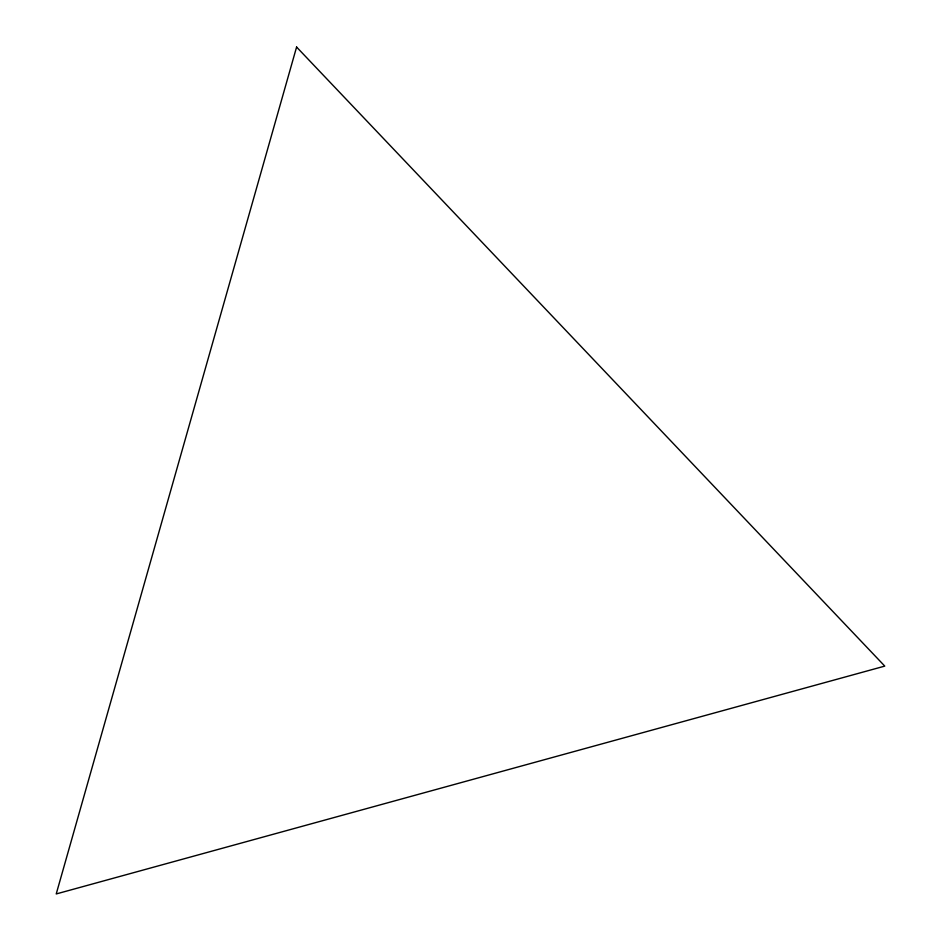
<?xml version="1.0" encoding="UTF-8"?>
<svg xmlns="http://www.w3.org/2000/svg" width="941" height="941" viewBox="0 0 941 941"><rect width="100%" height="100%" fill="white"/><g stroke="black" fill="none" stroke-linecap="round" stroke-linejoin="round"><path stroke-width="1.41" d="M296.591 47.05L56.225 893.95L884.775 666.11L296.591 47.05"/></g></svg>
